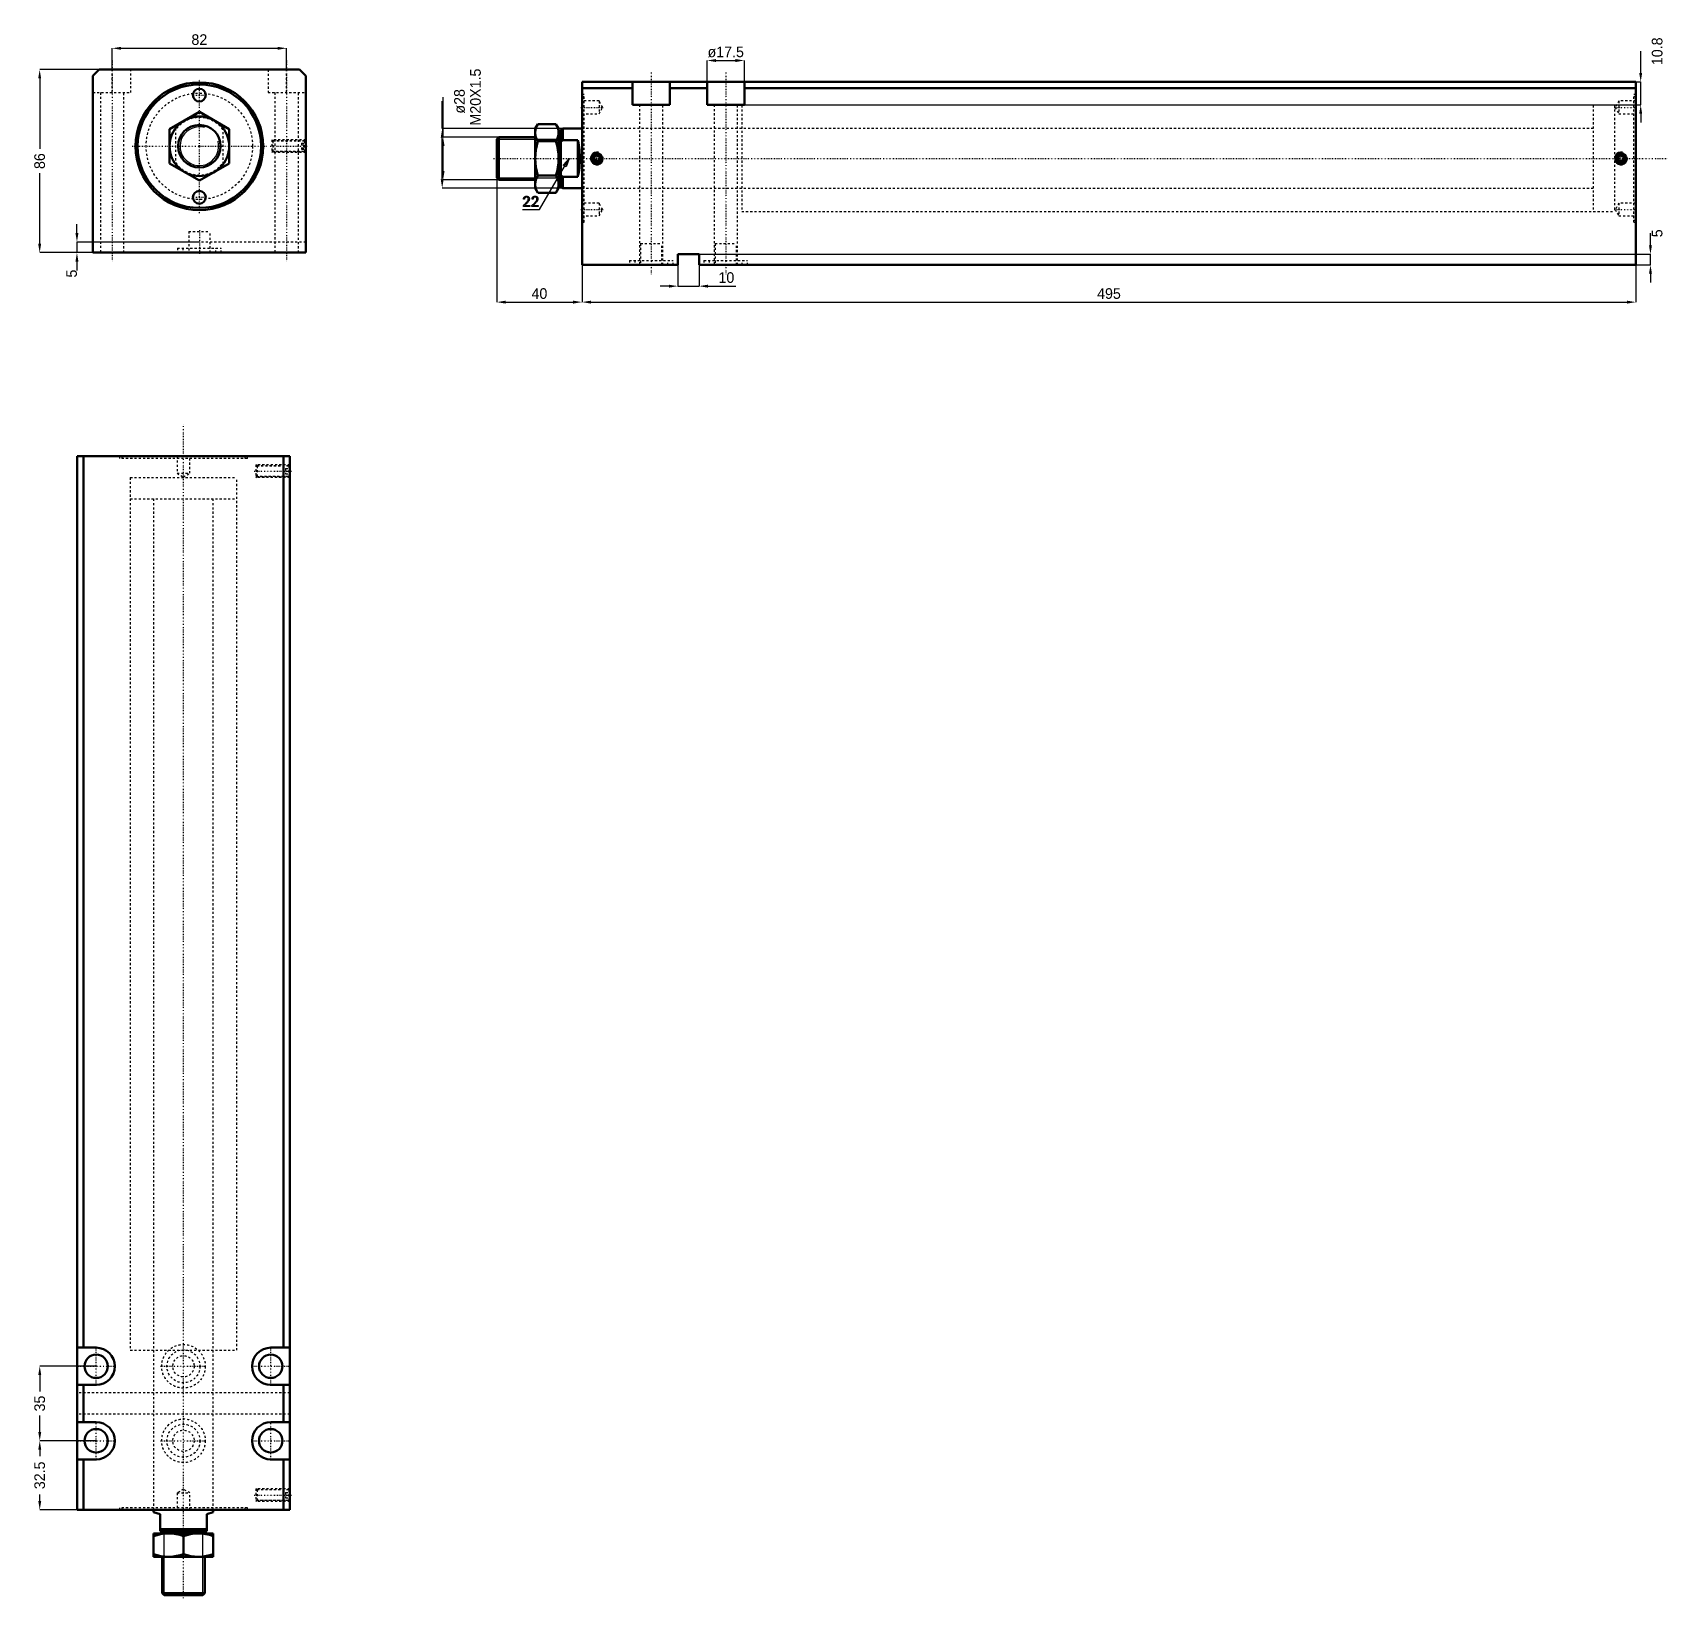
# Model space of a CAD drawing. Header units: millimetres. Extents: x -78 to 689, y -682 to 53.
import ezdxf

# ---------------------------------------------------------------- set-up
doc = ezdxf.new("R2010")
doc.units = ezdxf.units.MM
doc.linetypes.add('Center', pattern=[1.5, 0.45, -0.5, 0.05, -0.5])
doc.linetypes.add('Dashed', pattern=[2, 1, -1])
for name, color, linetype, lineweight in [('2d ConnectionPoints', 7, 'Continuous', 50), ('AM_0', 7, 'Continuous', 50), ('AM_5', 3, 'Continuous', 25), ('AM_7', 7, 'Center', 25), ('AM_9', 6, 'Dashed', 25)]:
    doc.layers.add(name, color=color, linetype=linetype, lineweight=lineweight)
doc.dimstyles.new('ISO-25', dxfattribs={"dimtxt": 2.5, "dimasz": 2.5, "dimexe": 1.25, "dimexo": 0.625, "dimtad": 1, "dimtxsty": 'Standard', "dimcen": 2.5, "dimadec": 0, "dimazin": 0, "dimtfac": 1, "dimtmove": 0, "dimatfit": 3, "dimfxl": 0, "dimarcsym": 0})

# ---------------------------------------------------------------- blocks, each defined once
blk = doc.blocks.new('1_JECX_MF_EXLA_50_400_0_rod__0_in_JECX_MF_160_EXLA_50_400_0__0')
at = {"layer": 'AM_0'}
for p, q in [((-14, 8.08), (0, 16.17)), ((0, 16.17), (14, 8.08)), ((-14, -8.08), (-14, 8.08)), ((14, 8.08), (14, -8.08)), ((0, -16.17), (-14, -8.08)), ((14, -8.08), (0, -16.17))]:
    blk.add_line(p, q, dxfattribs=at)
for radius in [14, 10]:
    blk.add_circle((0, 0), radius, dxfattribs=at)
at = {"layer": 'AM_5'}
blk.add_arc((0, 0), 9.08, 75, 15, dxfattribs=at)
at = {"layer": 'AM_9'}
for p, q in [((-11, -8.66), (-11, 8.66)), ((11, 8.66), (11, -8.66))]:
    blk.add_line(p, q, dxfattribs=at)
for start, end in [(35.43094, 144.56906), (215.43094, 324.56906)]:
    blk.add_arc((0, 0), 13.5, start, end, dxfattribs=at)
blk = doc.blocks.new('2_JECX_MF_EXLA_50_400_0_body__0_in_JECX_MF_160_EXLA_50_400_0__0')
at = {"layer": 'AM_0'}
for p, q in [((-47, 36), (-50, 33)), ((-50, 33), (-50, -50)), ((47, 36), (-47, 36)), ((50, 33), (47, 36)), ((50, -50), (50, 33)), ((-50, -50), (50, -50))]:
    blk.add_line(p, q, dxfattribs=at)
for centre, radius in [((0, 0), 30), ((0, 0), 29), ((0, 24), 3), ((0, -24), 3)]:
    blk.add_circle(centre, radius, dxfattribs=at)
at = {"layer": 'AM_5', "linetype": 'Dashed'}
for p, q in [((50, 3), (34, 3)), ((50, -3), (34, -3))]:
    blk.add_line(p, q, dxfattribs=at)
at = {"layer": 'AM_7'}
for p, q in [((-41, 40.3), (-41, -54.3)), ((41, 40.3), (41, -54.3)), ((0, -31.5), (0, 31.5)), ((-3.15, 24), (3.15, 24)), ((-31.5, 0), (31.5, 0)), ((33.2, 0), (50.8, 0)), ((-3.15, -24), (3.15, -24)), ((0, -39.5), (0, -50.5))]:
    blk.add_line(p, q, dxfattribs=at)
at = {"layer": 'AM_9'}
for p, q in [((-41, 25.2), (-41, 36)), ((-32.25, 25.2), (-32.25, 36)), ((32.25, 36), (32.25, 25.2)), ((41, 25.2), (41, 36)), ((-50, 25.2), (-32.25, 25.2)), ((-46.5, 25.2), (-46.5, -50)), ((-35.5, -50), (-35.5, 25.2)), ((32.25, 25.2), (50, 25.2)), ((35.5, 25.2), (35.5, -50)), ((46.5, -50), (46.5, 25.2)), ((34.54, 2.46), (34, 3)), ((34, 3), (34, -3)), ((49.5, 2.4), (34, 2.4)), ((49.46, 2.46), (34.54, 2.46)), ((34.54, 2.46), (34.54, -2.46)), ((48, 1.44), (50, 1.44)), ((48, 1.44), (48, -1.44)), ((48, 0.72), (50, 0.72)), ((50, 3), (49.46, 2.46)), ((49.46, 2.46), (49.46, -2.46)), ((50, 1.9), (49.5, 2.4)), ((49.5, 2.4), (49.5, -2.4)), ((34, -2.4), (49.5, -2.4)), ((34, -3), (34.54, -2.46)), ((34.54, -2.46), (49.46, -2.46)), ((48, -0.72), (50, -0.72)), ((48, -1.44), (50, -1.44)), ((49.46, -2.46), (50, -3)), ((49.5, -2.4), (50, -1.9)), ((50, -45), (-50, -45)), ((-5, -40), (5, -40)), ((-5, -40), (-5, -50)), ((5, -50), (5, -40)), ((-10.25, -47.9), (10.25, -47.9)), ((-10.25, -47.9), (-10.25, -50)), ((-7.75, -47.9), (-7.75, -50)), ((7.75, -50), (7.75, -47.9)), ((10.25, -50), (10.25, -47.9))]:
    blk.add_line(p, q, dxfattribs=at)
blk.add_circle((0, 0), 25, dxfattribs=at)
blk = doc.blocks.new('*D3')
at = {"layer": 'AM_5', "color": 0, "lineweight": -2}
for p, q in [((-41, 36), (-41, 46)), ((-36.83, 46), (36.83, 46)), ((41, 36), (41, 46))]:
    blk.add_line(p, q, dxfattribs=at)
at = {"layer": 'AM_5', "color": 0}
for points in [[(-36.83, 46.69), (-36.83, 45.31), (-41, 46)], [(36.83, 45.31), (36.83, 46.69), (41, 46)]]:
    blk.add_solid(points, dxfattribs=at)
at = {"layer": 'Defpoints', "color": 0}
for p in [(41, 46), (-41, 36), (41, 36)]:
    blk.add_point(p, dxfattribs=at)
at = {"layer": 'AM_5', "color": 0, "insert": (0, 50.05), "char_height": 5, "attachment_point": 5}
blk.add_mtext('82', dxfattribs=at)
blk = doc.blocks.new('*D4')
at = {"layer": 'AM_5', "color": 0, "lineweight": -2}
for p, q in [((-47, 36), (-75, 36)), ((-75, 31.83), (-75, -1.28)), ((-75, -45.83), (-75, -12.72)), ((-50, -50), (-75, -50))]:
    blk.add_line(p, q, dxfattribs=at)
at = {"layer": 'AM_5', "color": 0}
for points in [[(-74.31, 31.83), (-75.69, 31.83), (-75, 36)], [(-75.69, -45.83), (-74.31, -45.83), (-75, -50)]]:
    blk.add_solid(points, dxfattribs=at)
at = {"layer": 'Defpoints', "color": 0}
for p in [(-47, 36), (-75, -50), (-50, -50)]:
    blk.add_point(p, dxfattribs=at)
at = {"layer": 'AM_5', "color": 0, "insert": (-75, -7), "char_height": 5, "attachment_point": 5, "rotation": 90}
blk.add_mtext('86', dxfattribs=at)
blk = doc.blocks.new('*D5')
at = {"layer": 'AM_5', "color": 0, "lineweight": -2}
for p, q in [((-57.5, -40.83), (-57.5, -36.67)), ((0, -45), (-57.5, -45)), ((-57.5, -45), (-57.5, -50)), ((-50, -50), (-57.5, -50)), ((-57.5, -54.17), (-57.5, -58.33))]:
    blk.add_line(p, q, dxfattribs=at)
at = {"layer": 'AM_5', "color": 0}
for points in [[(-58.19, -40.83), (-56.81, -40.83), (-57.5, -45)], [(-56.81, -54.17), (-58.19, -54.17), (-57.5, -50)]]:
    blk.add_solid(points, dxfattribs=at)
at = {"layer": 'Defpoints', "color": 0}
for p in [(0, -45), (-57.5, -50), (-50, -50)]:
    blk.add_point(p, dxfattribs=at)
at = {"layer": 'AM_5', "color": 0, "insert": (-60, -59.83), "char_height": 5, "attachment_point": 5, "rotation": 90}
blk.add_mtext('5', dxfattribs=at)
blk = doc.blocks.new('1_JECX_MF_EXLA_50_400_0_rod__0_in_JECX_MF_160_EXLA_50_400_0__4')
at = {"layer": 'AM_0'}
for p, q in [((-14, 0), (-14, -1.03)), ((14, -1.03), (14, 0)), ((-11, -2), (-14, -1.03)), ((-11, -10), (-11, -2)), ((14, -1.03), (11, -2)), ((11, -2), (11, -10)), ((14, -11), (-14, -11)), ((-14, -22), (-14, -11)), ((-11, -9), (11, -9)), ((-11, -10), (11, -10)), ((-9.08, -10), (-10, -10.92)), ((-10, -10.92), (10, -10.92)), ((-10, -10.92), (-10, -11)), ((0, -20.75), (0, -12.25)), ((10, -10.92), (9.08, -10)), ((10, -11), (10, -10.92)), ((14, -11), (14, -22)), ((14, -22), (-14, -22)), ((-10, -22), (-10, -39.08)), ((10, -39.08), (10, -22)), ((-10, -39.08), (-9.08, -40)), ((-10, -39.08), (10, -39.08)), ((-9.08, -40), (9.08, -40)), ((9.08, -40), (10, -39.08))]:
    blk.add_line(p, q, dxfattribs=at)
for points in [[(-7, -11), (-7.5, -11.01), (-9.13, -11.12), (-10.75, -11.38), (-12.39, -11.76), (-14, -12.25)], [(0, -12.25), (-1.7, -11.74), (-3.43, -11.34), (-5.21, -11.09), (-7, -11)], [(7, -11), (6.5, -11.01), (4.87, -11.12), (3.25, -11.38), (1.61, -11.76), (0, -12.25)], [(14, -12.25), (12.3, -11.74), (10.57, -11.34), (8.79, -11.09), (7, -11)], [(-14, -20.75), (-12.3, -21.26), (-10.57, -21.66), (-8.79, -21.91), (-7, -22)], [(-7, -22), (-6.5, -21.99), (-4.87, -21.88), (-3.25, -21.62), (-1.61, -21.24), (0, -20.75)], [(0, -20.75), (1.7, -21.26), (3.43, -21.66), (5.21, -21.91), (7, -22)], [(7, -22), (7.5, -21.99), (9.13, -21.88), (10.75, -21.62), (12.39, -21.24), (14, -20.75)]]:
    blk.add_lwpolyline(points, dxfattribs=at)
at = {"layer": 'AM_5'}
for p, q in [((-9.08, -40), (-9.08, -10)), ((9.08, -40), (9.08, -10))]:
    blk.add_line(p, q, dxfattribs=at)
at = {"layer": 'AM_7'}
blk.add_line((0, -41.5), (0, 509.75), dxfattribs=at)
at = {"layer": 'AM_9'}
for p, q in [((-25, 485), (25, 485)), ((-25, 485), (-25, 475)), ((25, 475), (25, 485)), ((-25, 475), (25, 475)), ((-14, 475), (-14, 0)), ((14, 0), (14, 475))]:
    blk.add_line(p, q, dxfattribs=at)
blk = doc.blocks.new('2_JECX_MF_EXLA_50_400_0_body__0_in_JECX_MF_160_EXLA_50_400_0__4')
at = {"layer": 'AM_0'}
for p, q in [((50, 495), (-50, 495)), ((-50, 495), (-50, 0)), ((-47, 495), (-47, 76.25)), ((47, 495), (47, 76.25)), ((50, 495), (50, 0)), ((-41, 76.25), (-50, 76.25)), ((50, 76.25), (41, 76.25)), ((-50, 58.75), (-41, 58.75)), ((-47, 58.75), (-47, 41.25)), ((41, 58.75), (50, 58.75)), ((47, 58.75), (47, 41.25)), ((-41, 41.25), (-50, 41.25)), ((50, 41.25), (41, 41.25)), ((-50, 23.75), (-41, 23.75)), ((-47, 23.75), (-47, 0)), ((41, 23.75), (50, 23.75)), ((47, 23.75), (47, 0)), ((50, 0), (-50, 0))]:
    blk.add_line(p, q, dxfattribs=at)
for centre in [(-41, 67.5), (41, 67.5), (-41, 32.5), (41, 32.5)]:
    blk.add_circle(centre, 5.5, dxfattribs=at)
for centre, start, end in [((-41, 67.5), 270, 90), ((41, 67.5), 90, 270), ((-41, 32.5), 270, 90), ((41, 32.5), 90, 270)]:
    blk.add_arc(centre, 8.75, start, end, dxfattribs=at)
at = {"layer": 'AM_5', "linetype": 'Dashed'}
for p, q in [((50, 491), (34, 491)), ((50, 485), (34, 485)), ((50, 10), (34, 10)), ((50, 4), (34, 4))]:
    blk.add_line(p, q, dxfattribs=at)
at = {"layer": 'AM_7'}
for p, q in [((33.2, 488), (50.8, 488)), ((-41, 58.3125), (-41, 76.6875)), ((41, 58.3125), (41, 76.6875)), ((-50.1875, 67.5), (-31.8125, 67.5)), ((-10.7625, 67.5), (10.7625, 67.5)), ((31.8125, 67.5), (50.1875, 67.5)), ((-41, 23.3125), (-41, 41.6875)), ((41, 23.3125), (41, 41.6875)), ((-50.1875, 32.5), (-31.8125, 32.5)), ((-10.7625, 32.5), (10.7625, 32.5)), ((31.8125, 32.5), (50.1875, 32.5)), ((33.2, 7), (50.8, 7))]:
    blk.add_line(p, q, dxfattribs=at)
at = {"layer": 'AM_9'}
for p, q in [((-30, 495), (-30, 494)), ((30, 494), (-30, 494)), ((-29, 495), (-29, 494)), ((-3, 495), (-3, 487)), ((3, 487), (3, 495)), ((29, 494), (29, 495)), ((30, 494), (30, 495)), ((-25, 485), (25, 485)), ((-25, 485), (-25, 75)), ((-3, 487), (3, 487)), ((-3, 487), (0, 485.2679)), ((0, 485.2679), (3, 487)), ((25, 75), (25, 485)), ((34, 491), (34, 485)), ((34.5415, 490.4585), (34, 491)), ((49.5, 490.4), (34, 490.4)), ((34, 485.6), (49.5, 485.6)), ((34, 485), (34.5415, 485.5415)), ((49.4585, 490.4585), (34.5415, 490.4585)), ((34.5415, 490.4585), (34.5415, 485.5415)), ((34.5415, 485.5415), (49.4585, 485.5415)), ((48, 489.25), (50, 489.25)), ((48, 489.25), (48, 486.75)), ((48, 488), (50, 488)), ((48, 486.75), (50, 486.75)), ((50, 491), (49.4585, 490.4585)), ((49.4585, 490.4585), (49.4585, 485.5415)), ((49.4585, 485.5415), (50, 485)), ((49.5, 490.4), (49.5, 485.6)), ((50, 489.9), (49.5, 490.4)), ((49.5, 485.6), (50, 486.1)), ((-25, 75), (25, 75)), ((-14, 75), (-14, 0)), ((14, 0), (14, 75)), ((50, 55), (-50, 55)), ((50, 45), (-50, 45)), ((0, 9.7321), (-3, 8)), ((-3, 8), (-3, 0)), ((-3, 8), (3, 8)), ((3, 8), (0, 9.7321)), ((3, 0), (3, 8)), ((34, 10), (34, 4)), ((34.5415, 9.4585), (34, 10)), ((49.5, 9.4), (34, 9.4)), ((49.4585, 9.4585), (34.5415, 9.4585)), ((34.5415, 9.4585), (34.5415, 4.5415)), ((48, 8.25), (50, 8.25)), ((48, 8.25), (48, 5.75)), ((50, 10), (49.4585, 9.4585)), ((49.4585, 9.4585), (49.4585, 4.5415)), ((50, 8.9), (49.5, 9.4)), ((49.5, 9.4), (49.5, 4.6)), ((30, 1), (-30, 1)), ((-30, 1), (-30, 0)), ((-29, 1), (-29, 0)), ((29, 0), (29, 1)), ((30, 0), (30, 1)), ((34, 4.6), (49.5, 4.6)), ((34, 4), (34.5415, 4.5415)), ((34.5415, 4.5415), (49.4585, 4.5415)), ((48, 7), (50, 7)), ((48, 5.75), (50, 5.75)), ((49.4585, 4.5415), (50, 4)), ((49.5, 4.6), (50, 5.1))]:
    blk.add_line(p, q, dxfattribs=at)
for centre, radius in [((0, 67.5), 10.25), ((0, 67.5), 7.75), ((0, 67.5), 5), ((0, 32.5), 10.25), ((0, 32.5), 7.75), ((0, 32.5), 5)]:
    blk.add_circle(centre, radius, dxfattribs=at)
blk = doc.blocks.new('*D11')
at = {"layer": 'AM_5', "color": 0, "lineweight": -2}
for p, q in [((-48.47, -573.14), (-74.97, -573.14)), ((-74.97, -577.31), (-74.97, -584.98)), ((-74.97, -603.98), (-74.97, -596.31)), ((-48.47, -608.14), (-74.97, -608.14))]:
    blk.add_line(p, q, dxfattribs=at)
at = {"layer": 'AM_5', "color": 0}
for points in [[(-75.66, -577.31), (-74.27, -577.31), (-74.97, -573.14)], [(-75.66, -603.98), (-74.27, -603.98), (-74.97, -608.14)]]:
    blk.add_solid(points, dxfattribs=at)
at = {"layer": 'Defpoints', "color": 0}
for p in [(-74.97, -573.14), (-48.47, -573.14), (-48.47, -608.14)]:
    blk.add_point(p, dxfattribs=at)
at = {"layer": 'AM_5', "color": 0, "insert": (-74.97, -590.64), "char_height": 5, "attachment_point": 5, "rotation": 90}
blk.add_mtext('35', dxfattribs=at)
blk = doc.blocks.new('*D12')
at = {"layer": 'AM_5', "color": 0, "lineweight": -2}
for p, q in [((-48.47, -608.14), (-74.97, -608.14)), ((-74.97, -612.31), (-74.97, -615.39)), ((-74.97, -636.48), (-74.97, -633.39)), ((-57.47, -640.64), (-74.97, -640.64))]:
    blk.add_line(p, q, dxfattribs=at)
at = {"layer": 'AM_5', "color": 0}
for points in [[(-75.66, -612.31), (-74.27, -612.31), (-74.97, -608.14)], [(-75.66, -636.48), (-74.27, -636.48), (-74.97, -640.64)]]:
    blk.add_solid(points, dxfattribs=at)
at = {"layer": 'Defpoints', "color": 0}
for p in [(-48.47, -608.14), (-74.97, -640.64), (-57.47, -640.64)]:
    blk.add_point(p, dxfattribs=at)
at = {"layer": 'AM_5', "color": 0, "insert": (-74.97, -624.39), "char_height": 5, "attachment_point": 5, "rotation": 90}
blk.add_mtext('32.5', dxfattribs=at)
blk = doc.blocks.new('1_JECX_MF_EXLA_50_400_0_rod__0_in_JECX_MF_160_EXLA_50_400_0__2')
at = {"layer": 'AM_0'}
for p, q in [((-20.75, 16.17), (-22, 14)), ((-20.75, 16.17), (-12.25, 16.17)), ((-11, 14), (-12.25, 16.17)), ((-39.08, 10), (-40, 9.08)), ((-40, 9.08), (-40, -9.08)), ((-22, 10), (-39.08, 10)), ((-39.08, 10), (-39.08, -10)), ((-22, 14), (-22, -14)), ((-20.75, 8.08), (-12.25, 8.08)), ((-11, 14), (-11, -14)), ((-10.92, 10), (-11, 10)), ((-10, 9.08), (-10.92, 10)), ((-10.92, 10), (-10.92, -10)), ((-9, 14), (-10, 13.5)), ((-10, 13.5), (-10, -13.5)), ((-9, 8.66), (-10, 7.83)), ((0, 14), (-9, 14)), ((-9, 14), (-9, 8.66)), ((-2, 8.66), (-9, 8.66)), ((-2, 8.66), (-2, -8.66)), ((-40, -9.08), (-39.08, -10)), ((-39.08, -10), (-22, -10)), ((-22, -14), (-20.75, -16.17)), ((-20.75, -8.08), (-12.25, -8.08)), ((-12.25, -16.17), (-11, -14)), ((-11, -10), (-10.92, -10)), ((-10.92, -10), (-10, -9.08)), ((-10, -13.5), (-9, -14)), ((-9, -8.66), (-2, -8.66)), ((-9, -8.66), (-9, -14)), ((-9, -14), (0, -14)), ((-20.75, -16.17), (-12.25, -16.17))]:
    blk.add_line(p, q, dxfattribs=at)
for points in [[(-20.75, 16.17), (-21.26, 15.18), (-21.66, 14.19), (-21.91, 13.16), (-22, 12.12)], [(-11, 12.12), (-11.01, 12.41), (-11.12, 13.36), (-11.38, 14.29), (-11.76, 15.23), (-12.25, 16.17)], [(-22, 12.12), (-21.99, 11.84), (-21.88, 10.89), (-21.62, 9.96), (-21.24, 9.01), (-20.75, 8.08)], [(-20.75, 8.08), (-21.26, 6.12), (-21.66, 4.12), (-21.91, 2.07), (-22, 0)], [(-12.25, 8.08), (-11.74, 9.07), (-11.34, 10.06), (-11.09, 11.09), (-11, 12.12)], [(-11, 0), (-11, 0.03), (-11.09, 2.05), (-11.33, 4.06), (-11.73, 6.08), (-12.25, 8.08)], [(-2, -8.66), (-1.77, -7.67), (-1.57, -6.62), (-1.39, -5.52), (-1.25, -4.38), (-1.15, -3.2), (-1.07, -2), (-1.03, -0.78), (-1.03, 0.44), (-1.06, 1.65), (-1.12, 2.86), (-1.22, 4.04), (-1.35, 5.2), (-1.51, 6.31), (-1.71, 7.37), (-1.93, 8.38), (-2, 8.66)], [(-22, 0), (-22, -0.03), (-21.91, -2.05), (-21.67, -4.06), (-21.27, -6.08), (-20.75, -8.08)], [(-12.25, -8.08), (-11.74, -6.12), (-11.34, -4.12), (-11.09, -2.07), (-11, 0)], [(-20.75, -8.08), (-21.26, -9.07), (-21.66, -10.06), (-21.91, -11.09), (-22, -12.12)], [(-22, -12.12), (-21.99, -12.41), (-21.88, -13.36), (-21.62, -14.29), (-21.24, -15.23), (-20.75, -16.17)], [(-11, -12.12), (-11.01, -11.84), (-11.12, -10.89), (-11.38, -9.96), (-11.76, -9.01), (-12.25, -8.08)], [(-12.25, -16.17), (-11.74, -15.18), (-11.34, -14.19), (-11.09, -13.16), (-11, -12.12)], [(-10, -7.83), (-9.96, -7.86), (-9, -8.66)]]:
    blk.add_lwpolyline(points, dxfattribs=at)
at = {"layer": 'AM_5'}
for p, q in [((-40, 9.08), (-10, 9.08)), ((-40, -9.08), (-10, -9.08))]:
    blk.add_line(p, q, dxfattribs=at)
at = {"layer": 'AM_7'}
blk.add_line((-41.5, 0), (509.75, 0), dxfattribs=at)
at = {"layer": 'AM_9'}
for p, q in [((485, 25), (475, 25)), ((475, 25), (475, -25)), ((485, 25), (485, -25)), ((475, 14), (0, 14)), ((0, -14), (475, -14)), ((475, -25), (485, -25))]:
    blk.add_line(p, q, dxfattribs=at)
blk = doc.blocks.new('2_JECX_MF_EXLA_50_400_0_body__0_in_JECX_MF_160_EXLA_50_400_0__2')
at = {"layer": 'AM_0'}
for p, q in [((495, 36), (0, 36)), ((0, -50), (0, 36)), ((23.75, 33), (0, 33)), ((23.75, 36), (23.75, 25.2)), ((41.25, 25.2), (41.25, 36)), ((58.75, 33), (41.25, 33)), ((58.75, 36), (58.75, 25.2)), ((76.25, 25.2), (76.25, 36)), ((495, 33), (76.25, 33)), ((495, -50), (495, 36)), ((23.75, 25.2), (41.25, 25.2)), ((58.75, 25.2), (76.25, 25.2)), ((7, 1.44), (5.75, 0.72)), ((5.75, 0.72), (5.75, -0.72)), ((8.25, 0.72), (7, 1.44)), ((8.25, -0.72), (8.25, 0.72)), ((488, 1.44), (486.75, 0.72)), ((486.75, 0.72), (486.75, -0.72)), ((489.25, 0.72), (488, 1.44)), ((489.25, -0.72), (489.25, 0.72)), ((5.75, -0.72), (7, -1.44)), ((7, -1.44), (8.25, -0.72)), ((486.75, -0.72), (488, -1.44)), ((488, -1.44), (489.25, -0.72)), ((45, -45), (45, -50)), ((55, -45), (45, -45)), ((55, -50), (55, -45)), ((45, -50), (0, -50)), ((495, -50), (55, -50))]:
    blk.add_line(p, q, dxfattribs=at)
for centre, radius in [((7, 0), 2.46), ((7, 0), 2.4), ((7, 0), 1.9), ((488, 0), 2.46), ((488, 0), 2.4), ((488, 0), 1.9)]:
    blk.add_circle(centre, radius, dxfattribs=at)
at = {"layer": 'AM_5'}
for centre in [(7, 0), (488, 0)]:
    blk.add_arc(centre, 3, 75, 15, dxfattribs=at)
at = {"layer": 'AM_7'}
for p, q in [((32.5, 40.3), (32.5, -54.3)), ((67.5, 40.3), (67.5, -54.3)), ((-0.49, 24), (10.22, 24)), ((484.78, 24), (495.49, 24)), ((7, -3.15), (7, 3.15)), ((488, -3.15), (488, 3.15)), ((-0.49, -24), (10.22, -24)), ((484.78, -24), (495.49, -24))]:
    blk.add_line(p, q, dxfattribs=at)
at = {"layer": 'AM_9'}
for p, q in [((1, 30), (0, 30)), ((1, 29), (0, 29)), ((8, 27), (0, 27)), ((1, -30), (1, 30)), ((9.73, 24), (8, 27)), ((8, 27), (8, 21)), ((8, 21), (9.73, 24)), ((27, 25.2), (27, -50)), ((38, -50), (38, 25.2)), ((62, 25.2), (62, -50)), ((73, -50), (73, 25.2)), ((485, 25), (75, 25)), ((75, 25), (75, -25)), ((485, 25), (485, -25)), ((487, 27), (485.27, 24)), ((485.27, 24), (487, 21)), ((495, 27), (487, 27)), ((487, 27), (487, 21)), ((494, -30), (494, 30)), ((495, 30), (494, 30)), ((495, 29), (494, 29)), ((0, 21), (8, 21)), ((487, 21), (495, 21)), ((75, 14), (0, 14)), ((0, -14), (75, -14)), ((8, -21), (0, -21)), ((9.73, -24), (8, -21)), ((8, -21), (8, -27)), ((487, -21), (485.27, -24)), ((495, -21), (487, -21)), ((487, -21), (487, -27)), ((0, -27), (8, -27)), ((0, -29), (1, -29)), ((0, -30), (1, -30)), ((8, -27), (9.73, -24)), ((75, -25), (485, -25)), ((485.27, -24), (487, -27)), ((487, -27), (495, -27)), ((494, -29), (495, -29)), ((494, -30), (495, -30)), ((27.5, -40), (37.5, -40)), ((27.5, -40), (27.5, -50)), ((37.5, -50), (37.5, -40)), ((62.5, -40), (72.5, -40)), ((62.5, -40), (62.5, -50)), ((72.5, -50), (72.5, -40)), ((22.25, -47.9), (42.75, -47.9)), ((22.25, -47.9), (22.25, -50)), ((24.75, -47.9), (24.75, -50)), ((40.25, -50), (40.25, -47.9)), ((42.75, -50), (42.75, -47.9)), ((57.25, -47.9), (77.75, -47.9)), ((57.25, -47.9), (57.25, -50)), ((59.75, -47.9), (59.75, -50)), ((75.25, -50), (75.25, -47.9)), ((77.75, -50), (77.75, -47.9))]:
    blk.add_line(p, q, dxfattribs=at)
blk = doc.blocks.new('*D24')
at = {"layer": 'AM_5', "color": 0, "lineweight": -2}
for p, q in [((238.48, 30.26), (238.48, 40.26)), ((242.65, 40.26), (251.81, 40.26)), ((255.98, 30.26), (255.98, 40.26))]:
    blk.add_line(p, q, dxfattribs=at)
at = {"layer": 'AM_5', "color": 0}
for points in [[(242.65, 40.95), (242.65, 39.56), (238.48, 40.26)], [(251.81, 40.95), (251.81, 39.56), (255.98, 40.26)]]:
    blk.add_solid(points, dxfattribs=at)
at = {"layer": 'Defpoints', "color": 0}
for p in [(255.98, 40.26), (238.48, 30.26), (255.98, 30.26)]:
    blk.add_point(p, dxfattribs=at)
at = {"layer": 'AM_5', "color": 0, "insert": (247.23, 44.26), "char_height": 5, "attachment_point": 5}
blk.add_mtext('ø17.5', dxfattribs=at)
blk = doc.blocks.new('*D25')
at = {"layer": 'AM_5', "color": 0, "lineweight": -2}
for p, q in [((676.98, 34.43), (676.98, 44.59)), ((255.98, 30.26), (676.98, 30.26)), ((676.98, 19.46), (676.98, 30.26)), ((255.98, 19.46), (676.98, 19.46)), ((676.98, 15.29), (676.98, 11.13))]:
    blk.add_line(p, q, dxfattribs=at)
at = {"layer": 'AM_5', "color": 0}
for points in [[(676.28, 34.43), (677.67, 34.43), (676.98, 30.26)], [(676.28, 15.29), (677.67, 15.29), (676.98, 19.46)]]:
    blk.add_solid(points, dxfattribs=at)
at = {"layer": 'Defpoints', "color": 0}
for p in [(255.98, 30.26), (676.98, 30.26), (255.98, 19.46)]:
    blk.add_point(p, dxfattribs=at)
at = {"layer": 'AM_5', "color": 0, "insert": (684.73, 44.59), "char_height": 5, "attachment_point": 5, "rotation": 90}
blk.add_mtext('10.8', dxfattribs=at)
blk = doc.blocks.new('*D26')
at = {"layer": 'AM_5', "color": 0, "lineweight": -2}
for p, q in [((179.73, -55.74), (179.73, -73.24)), ((674.73, -55.74), (674.73, -73.24)), ((183.9, -73.24), (670.56, -73.24))]:
    blk.add_line(p, q, dxfattribs=at)
at = {"layer": 'AM_5', "color": 0}
for points in [[(183.9, -72.55), (183.9, -73.94), (179.73, -73.24)], [(670.56, -72.55), (670.56, -73.94), (674.73, -73.24)]]:
    blk.add_solid(points, dxfattribs=at)
at = {"layer": 'Defpoints', "color": 0}
for p in [(179.73, -55.74), (674.73, -55.74), (674.73, -73.24)]:
    blk.add_point(p, dxfattribs=at)
at = {"layer": 'AM_5', "color": 0, "insert": (427.23, -69.24), "char_height": 5, "attachment_point": 5}
blk.add_mtext('495', dxfattribs=at)
blk = doc.blocks.new('*D27')
at = {"layer": 'AM_5', "color": 0, "lineweight": -2}
for p, q in [((139.73, -5.74), (139.73, -73.24)), ((179.73, -55.74), (179.73, -73.24)), ((143.9, -73.24), (175.56, -73.24))]:
    blk.add_line(p, q, dxfattribs=at)
at = {"layer": 'AM_5', "color": 0}
for points in [[(143.9, -72.55), (143.9, -73.94), (139.73, -73.24)], [(175.56, -72.55), (175.56, -73.94), (179.73, -73.24)]]:
    blk.add_solid(points, dxfattribs=at)
at = {"layer": 'Defpoints', "color": 0}
for p in [(139.73, -5.74), (179.73, -55.74), (179.73, -73.24)]:
    blk.add_point(p, dxfattribs=at)
at = {"layer": 'AM_5', "color": 0, "insert": (159.73, -69.24), "char_height": 5, "attachment_point": 5}
blk.add_mtext('40', dxfattribs=at)
blk = doc.blocks.new('*D28')
at = {"layer": 'AM_5', "color": 0, "lineweight": -2}
for p, q in [((114.06, 8.26), (114.06, 21.09)), ((170.73, 8.26), (114.06, 8.26)), ((114.06, -15.57), (114.06, 4.09)), ((170.73, -19.74), (114.06, -19.74))]:
    blk.add_line(p, q, dxfattribs=at)
at = {"layer": 'AM_5', "color": 0}
for points in [[(113.37, 4.09), (114.76, 4.09), (114.06, 8.26)], [(113.37, -15.57), (114.76, -15.57), (114.06, -19.74)]]:
    blk.add_solid(points, dxfattribs=at)
at = {"layer": 'Defpoints', "color": 0}
for p in [(114.06, 8.26), (170.73, 8.26), (170.73, -19.74)]:
    blk.add_point(p, dxfattribs=at)
at = {"layer": 'AM_5', "color": 0, "insert": (122.23, 21.09), "char_height": 5, "attachment_point": 5, "rotation": 90}
blk.add_mtext('ø28', dxfattribs=at)
blk = doc.blocks.new('*D29')
at = {"layer": 'AM_5', "color": 0, "lineweight": -2}
for p, q in [((114.48, 4.26), (114.48, 23.09)), ((140.65, 4.26), (114.48, 4.26)), ((114.48, -11.57), (114.48, 0.09)), ((140.73, -15.74), (114.48, -15.74))]:
    blk.add_line(p, q, dxfattribs=at)
at = {"layer": 'AM_5', "color": 0}
for points in [[(113.78, 0.09), (115.17, 0.09), (114.48, 4.26)], [(113.78, -11.57), (115.17, -11.57), (114.48, -15.74)]]:
    blk.add_solid(points, dxfattribs=at)
at = {"layer": 'Defpoints', "color": 0}
for p in [(114.48, 4.26), (140.65, 4.26), (140.73, -15.74)]:
    blk.add_point(p, dxfattribs=at)
at = {"layer": 'AM_5', "color": 0, "insert": (129.73, 23.09), "char_height": 5, "attachment_point": 5, "rotation": 90}
blk.add_mtext('M20X1.5', dxfattribs=at)
blk = doc.blocks.new('*D30')
at = {"layer": 'AM_5', "color": 0, "lineweight": -2}
for p, q in [((224.73, -50.74), (224.73, -65.74)), ((234.73, -55.74), (234.73, -65.74)), ((220.56, -65.74), (216.4, -65.74)), ((224.73, -65.74), (234.73, -65.74)), ((238.9, -65.74), (251.95, -65.74))]:
    blk.add_line(p, q, dxfattribs=at)
at = {"layer": 'AM_5', "color": 0}
for points in [[(220.56, -65.05), (220.56, -66.44), (224.73, -65.74)], [(238.9, -65.05), (238.9, -66.44), (234.73, -65.74)]]:
    blk.add_solid(points, dxfattribs=at)
at = {"layer": 'Defpoints', "color": 0}
for p in [(224.73, -50.74), (234.73, -55.74), (234.73, -65.74)]:
    blk.add_point(p, dxfattribs=at)
at = {"layer": 'AM_5', "color": 0, "insert": (247.53, -61.74), "char_height": 5, "attachment_point": 5}
blk.add_mtext('10', dxfattribs=at)
blk = doc.blocks.new('*D31')
at = {"layer": 'AM_5', "color": 0, "lineweight": -2}
for p, q in [((681.56, -46.57), (681.56, -40.91)), ((224.73, -50.74), (681.56, -50.74)), ((681.56, -55.74), (681.56, -50.74)), ((234.73, -55.74), (681.56, -55.74)), ((681.56, -59.91), (681.56, -64.07))]:
    blk.add_line(p, q, dxfattribs=at)
at = {"layer": 'AM_5', "color": 0}
for points in [[(680.87, -46.57), (682.26, -46.57), (681.56, -50.74)], [(680.87, -59.91), (682.26, -59.91), (681.56, -55.74)]]:
    blk.add_solid(points, dxfattribs=at)
at = {"layer": 'Defpoints', "color": 0}
for p in [(224.73, -50.74), (234.73, -55.74), (681.56, -55.74)]:
    blk.add_point(p, dxfattribs=at)
at = {"layer": 'AM_5', "color": 0, "insert": (684.73, -40.91), "char_height": 5, "attachment_point": 5, "rotation": 90}
blk.add_mtext('5', dxfattribs=at)

msp = doc.modelspace()

# ---------------------------------------------------------------- linework, layer by layer
at = {"layer": '2d ConnectionPoints'}
for p in [(0, 0), (179.729, -5.741), (-7.465, -640.643)]:
    msp.add_point(p, dxfattribs=at)
at = {"layer": 'AM_5'}
for p, q in [((159.729, -29.741), (173.729, -5.741)), ((151.729, -29.741), (159.729, -29.741))]:
    msp.add_line(p, q, dxfattribs=at)
for points in [[(173.729, -5.741), (172.35, -9.76), (170.91, -8.92), (173.729, -5.741)], [(152.376, -27.63), (152.376, -27.63), (152.59, -27.434), (152.895, -27.148), (152.895, -27.148), (153.181, -26.872), (153.361, -26.692), (153.361, -26.692), (153.533, -26.511), (153.78, -26.227), (153.78, -26.227), (154.013, -25.927), (154.16, -25.719), (154.16, -25.719), (154.29, -25.511), (154.431, -25.215), (154.431, -25.215), (154.507, -24.938), (154.521, -24.763), (154.521, -24.763), (154.517, -24.665), (154.493, -24.527), (154.493, -24.527), (154.45, -24.398), (154.411, -24.318), (154.411, -24.318), (154.363, -24.244), (154.279, -24.145), (154.279, -24.145), (154.181, -24.062), (154.107, -24.016), (154.107, -24.016), (154.028, -23.977), (153.902, -23.935), (153.902, -23.935), (153.767, -23.913), (153.673, -23.909), (153.673, -23.909), (153.569, -23.913), (153.421, -23.936), (153.421, -23.936), (153.284, -23.979), (153.198, -24.019), (153.198, -24.019), (153.119, -24.067), (153.013, -24.154), (153.013, -24.154), (152.924, -24.259), (152.873, -24.339), (152.873, -24.339), (152.831, -24.426), (152.786, -24.568), (152.786, -24.568), (152.761, -24.723), (152.756, -24.835), (152.269, -24.835), (152.269, -24.835), (152.276, -24.668), (152.316, -24.436), (152.316, -24.436), (152.39, -24.225), (152.457, -24.097), (152.457, -24.097), (152.538, -23.979), (152.679, -23.826), (152.679, -23.826), (152.843, -23.699), (152.966, -23.629), (152.966, -23.629), (153.097, -23.572), (153.303, -23.51), (153.303, -23.51), (153.521, -23.476), (153.673, -23.47), (153.673, -23.47), (153.815, -23.476), (154.021, -23.507), (154.021, -23.507), (154.219, -23.565), (154.346, -23.619), (154.346, -23.619), (154.465, -23.685), (154.626, -23.804), (154.626, -23.804), (154.765, -23.948), (154.844, -24.058), (154.844, -24.058), (154.912, -24.178), (154.985, -24.373), (154.985, -24.373), (155.024, -24.587), (155.031, -24.741), (155.031, -24.741), (155.02, -24.914), (154.962, -25.18), (154.962, -25.18), (154.855, -25.454), (154.755, -25.641), (154.755, -25.641), (154.641, -25.827), (154.456, -26.095), (154.456, -26.095), (154.254, -26.352), (154.11, -26.517), (154.11, -26.517), (153.955, -26.684), (153.695, -26.955), (153.695, -26.955), (153.402, -27.25), (153.189, -27.461), (152.844, -27.799), (155.171, -27.802), (155.171, -28.241), (152.204, -28.241), (152.204, -27.786), (152.376, -27.63)], [(156.376, -27.63), (156.376, -27.63), (156.59, -27.434), (156.895, -27.148), (156.895, -27.148), (157.181, -26.872), (157.361, -26.692), (157.361, -26.692), (157.533, -26.511), (157.78, -26.227), (157.78, -26.227), (158.013, -25.927), (158.16, -25.719), (158.16, -25.719), (158.29, -25.511), (158.431, -25.215), (158.431, -25.215), (158.507, -24.938), (158.521, -24.763), (158.521, -24.763), (158.517, -24.665), (158.493, -24.527), (158.493, -24.527), (158.45, -24.398), (158.411, -24.318), (158.411, -24.318), (158.363, -24.244), (158.279, -24.145), (158.279, -24.145), (158.181, -24.062), (158.107, -24.016), (158.107, -24.016), (158.028, -23.977), (157.902, -23.935), (157.902, -23.935), (157.767, -23.913), (157.673, -23.909), (157.673, -23.909), (157.569, -23.913), (157.421, -23.936), (157.421, -23.936), (157.284, -23.979), (157.198, -24.019), (157.198, -24.019), (157.119, -24.067), (157.013, -24.154), (157.013, -24.154), (156.924, -24.259), (156.873, -24.339), (156.873, -24.339), (156.831, -24.426), (156.786, -24.568), (156.786, -24.568), (156.761, -24.723), (156.756, -24.835), (156.269, -24.835), (156.269, -24.835), (156.276, -24.668), (156.316, -24.436), (156.316, -24.436), (156.39, -24.225), (156.457, -24.097), (156.457, -24.097), (156.538, -23.979), (156.679, -23.826), (156.679, -23.826), (156.843, -23.699), (156.966, -23.629), (156.966, -23.629), (157.097, -23.572), (157.303, -23.51), (157.303, -23.51), (157.521, -23.476), (157.673, -23.47), (157.673, -23.47), (157.815, -23.476), (158.021, -23.507), (158.021, -23.507), (158.219, -23.565), (158.346, -23.619), (158.346, -23.619), (158.465, -23.685), (158.626, -23.804), (158.626, -23.804), (158.765, -23.948), (158.844, -24.058), (158.844, -24.058), (158.912, -24.178), (158.985, -24.373), (158.985, -24.373), (159.024, -24.587), (159.031, -24.741), (159.031, -24.741), (159.02, -24.914), (158.962, -25.18), (158.962, -25.18), (158.855, -25.454), (158.755, -25.641), (158.755, -25.641), (158.641, -25.827), (158.456, -26.095), (158.456, -26.095), (158.254, -26.352), (158.11, -26.517), (158.11, -26.517), (157.955, -26.684), (157.695, -26.955), (157.695, -26.955), (157.402, -27.25), (157.189, -27.461), (156.844, -27.799), (159.171, -27.802), (159.171, -28.241), (156.204, -28.241), (156.204, -27.786), (156.376, -27.63)]]:
    msp.add_lwpolyline(points, dxfattribs=at)

# ---------------------------------------------------------------- block references
for name, p in [('2_JECX_MF_EXLA_50_400_0_body__0_in_JECX_MF_160_EXLA_50_400_0__0', (0, 0)), ('2_JECX_MF_EXLA_50_400_0_body__0_in_JECX_MF_160_EXLA_50_400_0__2', (179.729, -5.741)), ('1_JECX_MF_EXLA_50_400_0_rod__0_in_JECX_MF_160_EXLA_50_400_0__0', (0, 0)), ('1_JECX_MF_EXLA_50_400_0_rod__0_in_JECX_MF_160_EXLA_50_400_0__2', (179.729, -5.741)), ('1_JECX_MF_EXLA_50_400_0_rod__0_in_JECX_MF_160_EXLA_50_400_0__4', (-7.465, -640.643)), ('2_JECX_MF_EXLA_50_400_0_body__0_in_JECX_MF_160_EXLA_50_400_0__4', (-7.465, -640.643))]:
    msp.add_blockref(name, p)

# ---------------------------------------------------------------- dimensions: what is measured, and where the dimension line sits
for base, p1, p2, text, picture, middle in [((41, 46), (-41, 36), (41, 36), '82', '*D3', (0, 46)), ((255.979, 40.259), (238.479, 30.259), (255.979, 30.259), 'ø17.5', '*D24', (247.229, 40.259)), ((179.729, -73.241), (139.729, -5.741), (179.729, -55.741), '40', '*D27', (159.729, -73.241)), ((234.729, -65.741), (224.729, -50.741), (234.729, -55.741), '10', '*D30', (247.529, -65.741)), ((674.729, -73.241), (179.729, -55.741), (674.729, -55.741), '495', '*D26', (427.229, -73.241))]:
    dim = msp.add_linear_dim(base=base, p1=p1, p2=p2, text=text, dimstyle='ISO-25', override={"dimtxt": 5, "dimasz": 4.166667, "dimexe": 0, "dimexo": 0, "dimgap": 1.5}, dxfattribs=at)
    dim.commit()
    dim.dimension.update_dxf_attribs({"geometry": picture, "text_midpoint": middle, "dimtype": 160})
for base, p1, p2, text, picture, middle in [((676.979, 30.259), (255.979, 19.459), (255.979, 30.259), '10.8', '*D25', (684.729, 44.593)), ((-75, -50), (-47, 36), (-50, -50), '86', '*D4', (-75, -7)), ((114.479, 4.259), (140.729, -15.741), (140.649, 4.259), 'M20X1.5', '*D29', (129.729, 23.093)), ((114.063, 8.259), (170.729, -19.741), (170.729, 8.259), 'ø28', '*D28', (122.229, 21.093)), ((-57.5, -50), (0, -45), (-50, -50), '5', '*D5', (-60, -59.833)), ((681.563, -55.741), (224.729, -50.741), (234.729, -55.741), '5', '*D31', (684.729, -40.907)), ((-74.965, -573.143), (-48.465, -608.143), (-48.465, -573.143), '35', '*D11', (-74.965, -590.643)), ((-74.965, -640.643), (-48.465, -608.143), (-57.465, -640.643), '32.5', '*D12', (-74.965, -624.393))]:
    dim = msp.add_linear_dim(base=base, p1=p1, p2=p2, angle=90, text=text, dimstyle='ISO-25', override={"dimtxt": 5, "dimasz": 4.166667, "dimexe": 0, "dimexo": 0, "dimgap": 1.5}, dxfattribs=at)
    dim.commit()
    dim.dimension.update_dxf_attribs({"geometry": picture, "text_midpoint": middle, "dimtype": 160, "text_rotation": 90})

doc.saveas('drawing.dxf')
